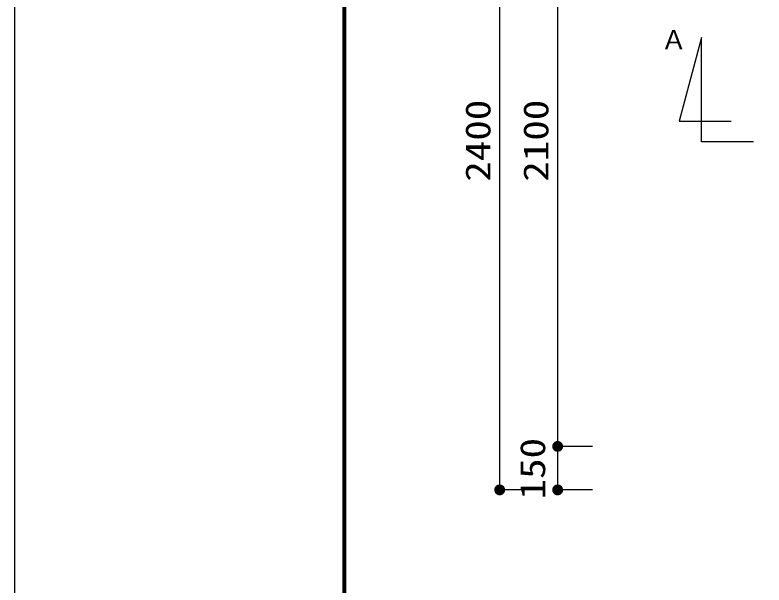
# Model space of a CAD drawing. Units: millimetres, scale not verified. Extents: x -24131 to 8910, y -6308 to 6308.
# Drawn here: x -8910 to -6326, y 2375 to 4341 of the extents above; entities that cross this region are included whole.
import ezdxf
from ezdxf.enums import TextEntityAlignment as Align

# ---------------------------------------------------------------- set-up
doc = ezdxf.new("R2010")
doc.units = ezdxf.units.MM
doc.header["$LTSCALE"] = 30
for name, color, linetype, lineweight in [('0-1_空気管', 3, 'Continuous', 25), ('1-5_00クル-フ-6寸法', 132, 'Continuous', 25), ('1-9_図面枠', 7, 'Continuous', 25), ('1-A_Axis_waku', 7, 'Continuous', 25)]:
    doc.layers.add(name, color=color, linetype=linetype, lineweight=lineweight)
doc.styles.add('ＭＳ ゴシック', font='')
doc.styles.get('ＭＳ ゴシック').set_extended_font_data('MS Gothic')

msp = doc.modelspace()

# ---------------------------------------------------------------- linework, layer by layer
at = {"layer": '0-1_空気管'}
msp.add_lwpolyline([(-6361.68, 3903.59), (-6541.68, 3903.59), (-6541.68, 4263.59), (-6618.85, 3975.59), (-6438.85, 3975.59)], dxfattribs=at)
at = {"layer": '1-5_00クル-フ-6寸法', "color": 4}
for p, q in [((-7237.74, 2703.46), (-7237.74, 5103.46)), ((-7037.74, 4953.46), (-7037.74, 2853.46)), ((-6917.74, 2853.46), (-7037.74, 2853.46)), ((-6917.74, 2853.46), (-7037.74, 2853.46)), ((-7037.74, 2853.46), (-7037.74, 2703.46)), ((-7117.74, 2703.46), (-7237.74, 2703.46)), ((-6917.74, 2703.46), (-7037.74, 2703.46))]:
    msp.add_line(p, q, dxfattribs=at)
at = {"layer": '1-5_00クル-フ-6寸法'}
for points in [[(-7037.74, 2853.46), (-7050.57, 2867.13), (-7048.76, 2868.63)], [(-7037.74, 2853.46), (-7050.57, 2867.13), (-7048.76, 2868.63)], [(-7037.74, 2853.46), (-7048.76, 2868.63), (-7046.77, 2869.89)], [(-7037.74, 2853.46), (-7048.76, 2868.63), (-7046.77, 2869.89)], [(-7037.74, 2853.46), (-7046.77, 2869.89), (-7044.64, 2870.89)], [(-7037.74, 2853.46), (-7046.77, 2869.89), (-7044.64, 2870.89)], [(-7037.74, 2853.46), (-7044.64, 2870.89), (-7042.4, 2871.62)], [(-7037.74, 2853.46), (-7044.64, 2870.89), (-7042.4, 2871.62)], [(-7037.74, 2853.46), (-7042.4, 2871.62), (-7040.09, 2872.06)], [(-7037.74, 2853.46), (-7042.4, 2871.62), (-7040.09, 2872.06)], [(-7037.74, 2853.46), (-7040.09, 2872.06), (-7037.74, 2872.21)], [(-7037.74, 2853.46), (-7040.09, 2872.06), (-7037.74, 2872.21)], [(-7037.74, 2853.46), (-7037.74, 2872.21), (-7035.39, 2872.06)], [(-7037.74, 2853.46), (-7037.74, 2872.21), (-7035.39, 2872.06)], [(-7037.74, 2853.46), (-7035.39, 2872.06), (-7033.07, 2871.62)], [(-7037.74, 2853.46), (-7035.39, 2872.06), (-7033.07, 2871.62)], [(-7037.74, 2853.46), (-7033.07, 2871.62), (-7030.83, 2870.89)], [(-7037.74, 2853.46), (-7033.07, 2871.62), (-7030.83, 2870.89)], [(-7037.74, 2853.46), (-7030.83, 2870.89), (-7028.7, 2869.89)], [(-7037.74, 2853.46), (-7030.83, 2870.89), (-7028.7, 2869.89)], [(-7037.74, 2853.46), (-7028.7, 2869.89), (-7026.71, 2868.63)], [(-7037.74, 2853.46), (-7028.7, 2869.89), (-7026.71, 2868.63)], [(-7037.74, 2853.46), (-7026.71, 2868.63), (-7024.9, 2867.13)], [(-7037.74, 2853.46), (-7026.71, 2868.63), (-7024.9, 2867.13)], [(-7037.74, 2853.46), (-7056.45, 2854.64), (-7056.15, 2856.97)], [(-7037.74, 2853.46), (-7056.45, 2854.64), (-7056.15, 2856.97)], [(-7037.74, 2853.46), (-7056.45, 2852.28), (-7056.45, 2854.64)], [(-7037.74, 2853.46), (-7056.45, 2852.28), (-7056.45, 2854.64)], [(-7037.74, 2853.46), (-7056.15, 2849.94), (-7056.45, 2852.28)], [(-7037.74, 2853.46), (-7056.15, 2849.94), (-7056.45, 2852.28)], [(-7037.74, 2853.46), (-7056.15, 2856.97), (-7055.57, 2859.25)], [(-7037.74, 2853.46), (-7056.15, 2856.97), (-7055.57, 2859.25)], [(-7037.74, 2853.46), (-7055.57, 2847.66), (-7056.15, 2849.94)], [(-7037.74, 2853.46), (-7055.57, 2847.66), (-7056.15, 2849.94)], [(-7037.74, 2853.46), (-7055.57, 2859.25), (-7054.7, 2861.44)], [(-7037.74, 2853.46), (-7055.57, 2859.25), (-7054.7, 2861.44)], [(-7037.74, 2853.46), (-7054.7, 2845.47), (-7055.57, 2847.66)], [(-7037.74, 2853.46), (-7054.7, 2845.47), (-7055.57, 2847.66)], [(-7037.74, 2853.46), (-7054.7, 2861.44), (-7053.57, 2863.5)], [(-7037.74, 2853.46), (-7054.7, 2861.44), (-7053.57, 2863.5)], [(-7037.74, 2853.46), (-7053.57, 2843.41), (-7054.7, 2845.47)], [(-7037.74, 2853.46), (-7053.57, 2843.41), (-7054.7, 2845.47)], [(-7037.74, 2853.46), (-7053.57, 2863.5), (-7052.18, 2865.41)], [(-7037.74, 2853.46), (-7053.57, 2863.5), (-7052.18, 2865.41)], [(-7037.74, 2853.46), (-7052.18, 2841.51), (-7053.57, 2843.41)], [(-7037.74, 2853.46), (-7052.18, 2841.51), (-7053.57, 2843.41)], [(-7037.74, 2853.46), (-7052.18, 2865.41), (-7050.57, 2867.13)], [(-7037.74, 2853.46), (-7052.18, 2865.41), (-7050.57, 2867.13)], [(-7037.74, 2853.46), (-7050.57, 2839.79), (-7052.18, 2841.51)], [(-7037.74, 2853.46), (-7050.57, 2839.79), (-7052.18, 2841.51)], [(-7037.74, 2853.46), (-7048.76, 2838.29), (-7050.57, 2839.79)], [(-7037.74, 2853.46), (-7048.76, 2838.29), (-7050.57, 2839.79)], [(-7037.74, 2853.46), (-7046.77, 2837.03), (-7048.76, 2838.29)], [(-7037.74, 2853.46), (-7046.77, 2837.03), (-7048.76, 2838.29)], [(-7037.74, 2853.46), (-7044.64, 2836.02), (-7046.77, 2837.03)], [(-7037.74, 2853.46), (-7044.64, 2836.02), (-7046.77, 2837.03)], [(-7037.74, 2853.46), (-7042.4, 2835.3), (-7044.64, 2836.02)], [(-7037.74, 2853.46), (-7042.4, 2835.3), (-7044.64, 2836.02)], [(-7037.74, 2853.46), (-7040.09, 2834.86), (-7042.4, 2835.3)], [(-7037.74, 2853.46), (-7040.09, 2834.86), (-7042.4, 2835.3)], [(-7037.74, 2853.46), (-7037.74, 2834.71), (-7040.09, 2834.86)], [(-7037.74, 2853.46), (-7037.74, 2834.71), (-7040.09, 2834.86)], [(-7037.74, 2853.46), (-7024.9, 2867.13), (-7023.29, 2865.41)], [(-7037.74, 2853.46), (-7024.9, 2867.13), (-7023.29, 2865.41)], [(-7037.74, 2853.46), (-7023.29, 2865.41), (-7021.9, 2863.5)], [(-7037.74, 2853.46), (-7023.29, 2865.41), (-7021.9, 2863.5)], [(-7037.74, 2853.46), (-7021.9, 2863.5), (-7020.77, 2861.44)], [(-7037.74, 2853.46), (-7021.9, 2863.5), (-7020.77, 2861.44)], [(-7037.74, 2853.46), (-7020.77, 2861.44), (-7019.9, 2859.25)], [(-7037.74, 2853.46), (-7020.77, 2861.44), (-7019.9, 2859.25)], [(-7037.74, 2853.46), (-7019.9, 2859.25), (-7019.32, 2856.97)], [(-7037.74, 2853.46), (-7019.9, 2859.25), (-7019.32, 2856.97)], [(-7037.74, 2853.46), (-7019.32, 2856.97), (-7019.02, 2854.64)], [(-7037.74, 2853.46), (-7019.32, 2856.97), (-7019.02, 2854.64)], [(-7037.74, 2853.46), (-7019.02, 2854.64), (-7019.02, 2852.28)], [(-7037.74, 2853.46), (-7019.02, 2854.64), (-7019.02, 2852.28)], [(-7037.74, 2853.46), (-7035.39, 2834.86), (-7037.74, 2834.71)], [(-7037.74, 2853.46), (-7033.07, 2835.3), (-7035.39, 2834.86)], [(-7037.74, 2853.46), (-7030.83, 2836.02), (-7033.07, 2835.3)], [(-7037.74, 2853.46), (-7028.7, 2837.03), (-7030.83, 2836.02)], [(-7037.74, 2853.46), (-7026.71, 2838.29), (-7028.7, 2837.03)], [(-7037.74, 2853.46), (-7024.9, 2839.79), (-7026.71, 2838.29)], [(-7037.74, 2853.46), (-7023.29, 2841.51), (-7024.9, 2839.79)], [(-7037.74, 2853.46), (-7021.9, 2843.41), (-7023.29, 2841.51)], [(-7037.74, 2853.46), (-7020.77, 2845.47), (-7021.9, 2843.41)], [(-7037.74, 2853.46), (-7019.9, 2847.66), (-7020.77, 2845.47)], [(-7037.74, 2853.46), (-7019.32, 2849.94), (-7019.9, 2847.66)], [(-7037.74, 2853.46), (-7019.02, 2852.28), (-7019.32, 2849.94)], [(-7037.74, 2853.46), (-7035.39, 2834.86), (-7037.74, 2834.71)], [(-7037.74, 2853.46), (-7033.07, 2835.3), (-7035.39, 2834.86)], [(-7037.74, 2853.46), (-7030.83, 2836.02), (-7033.07, 2835.3)], [(-7037.74, 2853.46), (-7028.7, 2837.03), (-7030.83, 2836.02)], [(-7037.74, 2853.46), (-7026.71, 2838.29), (-7028.7, 2837.03)], [(-7037.74, 2853.46), (-7024.9, 2839.79), (-7026.71, 2838.29)], [(-7037.74, 2853.46), (-7023.29, 2841.51), (-7024.9, 2839.79)], [(-7037.74, 2853.46), (-7021.9, 2843.41), (-7023.29, 2841.51)], [(-7037.74, 2853.46), (-7020.77, 2845.47), (-7021.9, 2843.41)], [(-7037.74, 2853.46), (-7019.9, 2847.66), (-7020.77, 2845.47)], [(-7037.74, 2853.46), (-7019.32, 2849.94), (-7019.9, 2847.66)], [(-7037.74, 2853.46), (-7019.02, 2852.28), (-7019.32, 2849.94)], [(-7237.74, 2703.46), (-7254.7, 2711.44), (-7253.57, 2713.51)], [(-7237.74, 2703.46), (-7253.57, 2713.51), (-7252.18, 2715.41)], [(-7237.74, 2703.46), (-7252.18, 2715.41), (-7250.57, 2717.13)], [(-7237.74, 2703.46), (-7250.57, 2717.13), (-7248.76, 2718.63)], [(-7237.74, 2703.46), (-7248.76, 2718.63), (-7246.77, 2719.89)], [(-7237.74, 2703.46), (-7246.77, 2719.89), (-7244.64, 2720.89)], [(-7237.74, 2703.46), (-7244.64, 2720.89), (-7242.4, 2721.62)], [(-7237.74, 2703.46), (-7242.4, 2721.62), (-7240.09, 2722.06)], [(-7237.74, 2703.46), (-7240.09, 2722.06), (-7237.74, 2722.21)], [(-7237.74, 2703.46), (-7237.74, 2722.21), (-7235.39, 2722.06)], [(-7237.74, 2703.46), (-7235.39, 2722.06), (-7233.07, 2721.62)], [(-7237.74, 2703.46), (-7233.07, 2721.62), (-7230.83, 2720.89)], [(-7237.74, 2703.46), (-7230.83, 2720.89), (-7228.7, 2719.89)], [(-7237.74, 2703.46), (-7228.7, 2719.89), (-7226.71, 2718.63)], [(-7237.74, 2703.46), (-7226.71, 2718.63), (-7224.9, 2717.13)], [(-7237.74, 2703.46), (-7224.9, 2717.13), (-7223.29, 2715.41)], [(-7237.74, 2703.46), (-7223.29, 2715.41), (-7221.9, 2713.51)], [(-7237.74, 2703.46), (-7221.9, 2713.51), (-7220.77, 2711.44)], [(-7037.74, 2703.46), (-7054.7, 2711.44), (-7053.57, 2713.51)], [(-7037.74, 2703.46), (-7053.57, 2713.51), (-7052.18, 2715.41)], [(-7037.74, 2703.46), (-7052.18, 2715.41), (-7050.57, 2717.13)], [(-7037.74, 2703.46), (-7050.57, 2717.13), (-7048.76, 2718.63)], [(-7037.74, 2703.46), (-7048.76, 2718.63), (-7046.77, 2719.89)], [(-7037.74, 2703.46), (-7046.77, 2719.89), (-7044.64, 2720.89)], [(-7037.74, 2703.46), (-7044.64, 2720.89), (-7042.4, 2721.62)], [(-7037.74, 2703.46), (-7042.4, 2721.62), (-7040.09, 2722.06)], [(-7037.74, 2703.46), (-7040.09, 2722.06), (-7037.74, 2722.21)], [(-7037.74, 2703.46), (-7037.74, 2722.21), (-7035.39, 2722.06)], [(-7037.74, 2703.46), (-7035.39, 2722.06), (-7033.07, 2721.62)], [(-7037.74, 2703.46), (-7033.07, 2721.62), (-7030.83, 2720.89)], [(-7037.74, 2703.46), (-7030.83, 2720.89), (-7028.7, 2719.89)], [(-7037.74, 2703.46), (-7028.7, 2719.89), (-7026.71, 2718.63)], [(-7037.74, 2703.46), (-7026.71, 2718.63), (-7024.9, 2717.13)], [(-7037.74, 2703.46), (-7024.9, 2717.13), (-7023.29, 2715.41)], [(-7037.74, 2703.46), (-7023.29, 2715.41), (-7021.9, 2713.51)], [(-7037.74, 2703.46), (-7021.9, 2713.51), (-7020.77, 2711.44)], [(-7237.74, 2703.46), (-7256.45, 2704.64), (-7256.15, 2706.97)], [(-7237.74, 2703.46), (-7256.45, 2702.28), (-7256.45, 2704.64)], [(-7237.74, 2703.46), (-7256.15, 2699.95), (-7256.45, 2702.28)], [(-7237.74, 2703.46), (-7256.15, 2706.97), (-7255.57, 2709.25)], [(-7237.74, 2703.46), (-7255.57, 2697.67), (-7256.15, 2699.95)], [(-7237.74, 2703.46), (-7255.57, 2709.25), (-7254.7, 2711.44)], [(-7237.74, 2703.46), (-7254.7, 2695.48), (-7255.57, 2697.67)], [(-7237.74, 2703.46), (-7253.57, 2693.41), (-7254.7, 2695.48)], [(-7237.74, 2703.46), (-7252.18, 2691.51), (-7253.57, 2693.41)], [(-7237.74, 2703.46), (-7250.57, 2689.79), (-7252.18, 2691.51)], [(-7237.74, 2703.46), (-7248.76, 2688.29), (-7250.57, 2689.79)], [(-7237.74, 2703.46), (-7246.77, 2687.03), (-7248.76, 2688.29)], [(-7237.74, 2703.46), (-7244.64, 2686.03), (-7246.77, 2687.03)], [(-7237.74, 2703.46), (-7242.4, 2685.3), (-7244.64, 2686.03)], [(-7237.74, 2703.46), (-7240.09, 2684.86), (-7242.4, 2685.3)], [(-7237.74, 2703.46), (-7237.74, 2684.71), (-7240.09, 2684.86)], [(-7237.74, 2703.46), (-7220.77, 2711.44), (-7219.9, 2709.25)], [(-7237.74, 2703.46), (-7219.9, 2709.25), (-7219.32, 2706.97)], [(-7237.74, 2703.46), (-7219.32, 2706.97), (-7219.02, 2704.64)], [(-7237.74, 2703.46), (-7219.02, 2704.64), (-7219.02, 2702.28)], [(-7237.74, 2703.46), (-7235.39, 2684.86), (-7237.74, 2684.71)], [(-7237.74, 2703.46), (-7233.07, 2685.3), (-7235.39, 2684.86)], [(-7237.74, 2703.46), (-7230.83, 2686.03), (-7233.07, 2685.3)], [(-7237.74, 2703.46), (-7228.7, 2687.03), (-7230.83, 2686.03)], [(-7237.74, 2703.46), (-7226.71, 2688.29), (-7228.7, 2687.03)], [(-7237.74, 2703.46), (-7224.9, 2689.79), (-7226.71, 2688.29)], [(-7237.74, 2703.46), (-7223.29, 2691.51), (-7224.9, 2689.79)], [(-7237.74, 2703.46), (-7221.9, 2693.41), (-7223.29, 2691.51)], [(-7237.74, 2703.46), (-7220.77, 2695.48), (-7221.9, 2693.41)], [(-7237.74, 2703.46), (-7219.9, 2697.67), (-7220.77, 2695.48)], [(-7237.74, 2703.46), (-7219.32, 2699.95), (-7219.9, 2697.67)], [(-7237.74, 2703.46), (-7219.02, 2702.28), (-7219.32, 2699.95)], [(-7037.74, 2703.46), (-7056.45, 2704.64), (-7056.15, 2706.97)], [(-7037.74, 2703.46), (-7056.45, 2702.28), (-7056.45, 2704.64)], [(-7037.74, 2703.46), (-7056.15, 2699.95), (-7056.45, 2702.28)], [(-7037.74, 2703.46), (-7056.15, 2706.97), (-7055.57, 2709.25)], [(-7037.74, 2703.46), (-7055.57, 2697.67), (-7056.15, 2699.95)], [(-7037.74, 2703.46), (-7055.57, 2709.25), (-7054.7, 2711.44)], [(-7037.74, 2703.46), (-7054.7, 2695.48), (-7055.57, 2697.67)], [(-7037.74, 2703.46), (-7053.57, 2693.41), (-7054.7, 2695.48)], [(-7037.74, 2703.46), (-7052.18, 2691.51), (-7053.57, 2693.41)], [(-7037.74, 2703.46), (-7050.57, 2689.79), (-7052.18, 2691.51)], [(-7037.74, 2703.46), (-7048.76, 2688.29), (-7050.57, 2689.79)], [(-7037.74, 2703.46), (-7046.77, 2687.03), (-7048.76, 2688.29)], [(-7037.74, 2703.46), (-7044.64, 2686.03), (-7046.77, 2687.03)], [(-7037.74, 2703.46), (-7042.4, 2685.3), (-7044.64, 2686.03)], [(-7037.74, 2703.46), (-7040.09, 2684.86), (-7042.4, 2685.3)], [(-7037.74, 2703.46), (-7037.74, 2684.71), (-7040.09, 2684.86)], [(-7037.74, 2703.46), (-7020.77, 2711.44), (-7019.9, 2709.25)], [(-7037.74, 2703.46), (-7019.9, 2709.25), (-7019.32, 2706.97)], [(-7037.74, 2703.46), (-7019.32, 2706.97), (-7019.02, 2704.64)], [(-7037.74, 2703.46), (-7019.02, 2704.64), (-7019.02, 2702.28)], [(-7037.74, 2703.46), (-7035.39, 2684.86), (-7037.74, 2684.71)], [(-7037.74, 2703.46), (-7033.07, 2685.3), (-7035.39, 2684.86)], [(-7037.74, 2703.46), (-7030.83, 2686.03), (-7033.07, 2685.3)], [(-7037.74, 2703.46), (-7028.7, 2687.03), (-7030.83, 2686.03)], [(-7037.74, 2703.46), (-7026.71, 2688.29), (-7028.7, 2687.03)], [(-7037.74, 2703.46), (-7024.9, 2689.79), (-7026.71, 2688.29)], [(-7037.74, 2703.46), (-7023.29, 2691.51), (-7024.9, 2689.79)], [(-7037.74, 2703.46), (-7021.9, 2693.41), (-7023.29, 2691.51)], [(-7037.74, 2703.46), (-7020.77, 2695.48), (-7021.9, 2693.41)], [(-7037.74, 2703.46), (-7019.9, 2697.67), (-7020.77, 2695.48)], [(-7037.74, 2703.46), (-7019.32, 2699.95), (-7019.9, 2697.67)], [(-7037.74, 2703.46), (-7019.02, 2702.28), (-7019.32, 2699.95)]]:
    msp.add_solid(points, dxfattribs=at)
at = {"layer": '1-9_図面枠'}
msp.add_lwpolyline([(-8910, -6307.5), (-8910, 6307.5), (8910, 6307.5), (8910, -6307.5)], close=True, dxfattribs=at)
at = {"layer": '1-A_Axis_waku'}
for p, q in [((-7778.4, 5769.9), (-7778.4, -5814.9)), ((-7777.8, 5769.3), (-7777.8, -5814.3)), ((-7777.2, 5768.7), (-7777.2, -5813.7)), ((-7776.6, 5768.1), (-7776.6, -5813.1)), ((-7776, 5767.5), (-7776, -5812.5)), ((-7775.4, 5766.9), (-7775.4, -5811.9)), ((-7774.8, 5766.3), (-7774.8, -5811.3)), ((-7774.2, 5765.7), (-7774.2, -5810.7)), ((-7773.6, 5765.1), (-7773.6, -5810.1)), ((-7773, 5764.5), (-7773, -5809.5)), ((-7772.4, 5763.9), (-7772.4, -5808.9)), ((-7771.8, 5763.3), (-7771.8, -5808.3)), ((-7771.2, 5762.7), (-7771.2, -5807.7)), ((-7770.6, 5762.1), (-7770.6, -5807.1)), ((-7770, 5761.5), (-7770, -5806.5))]:
    msp.add_line(p, q, dxfattribs=at)

# ---------------------------------------------------------------- texts
at = {"layer": '0-1_空気管', "color": 4, "style": 'ＭＳ ゴシック'}
msp.add_text('Ａ', height=65.98, dxfattribs=at).set_placement((-6682.01, 4203.14), align=Align.BOTTOM_LEFT)
at = {"layer": '1-5_00クル-フ-6寸法', "color": 3, "style": 'ＭＳ ゴシック', "width": 1.2}
for s, p in [('2400', (-7243.58, 3766.32)), ('2100', (-7043.58, 3766.32)), ('150', (-7054.83, 2670.46))]:
    msp.add_text(s, height=86.66, rotation=90, dxfattribs=at).set_placement(p, align=Align.BOTTOM_LEFT)

doc.saveas('drawing.dxf')
